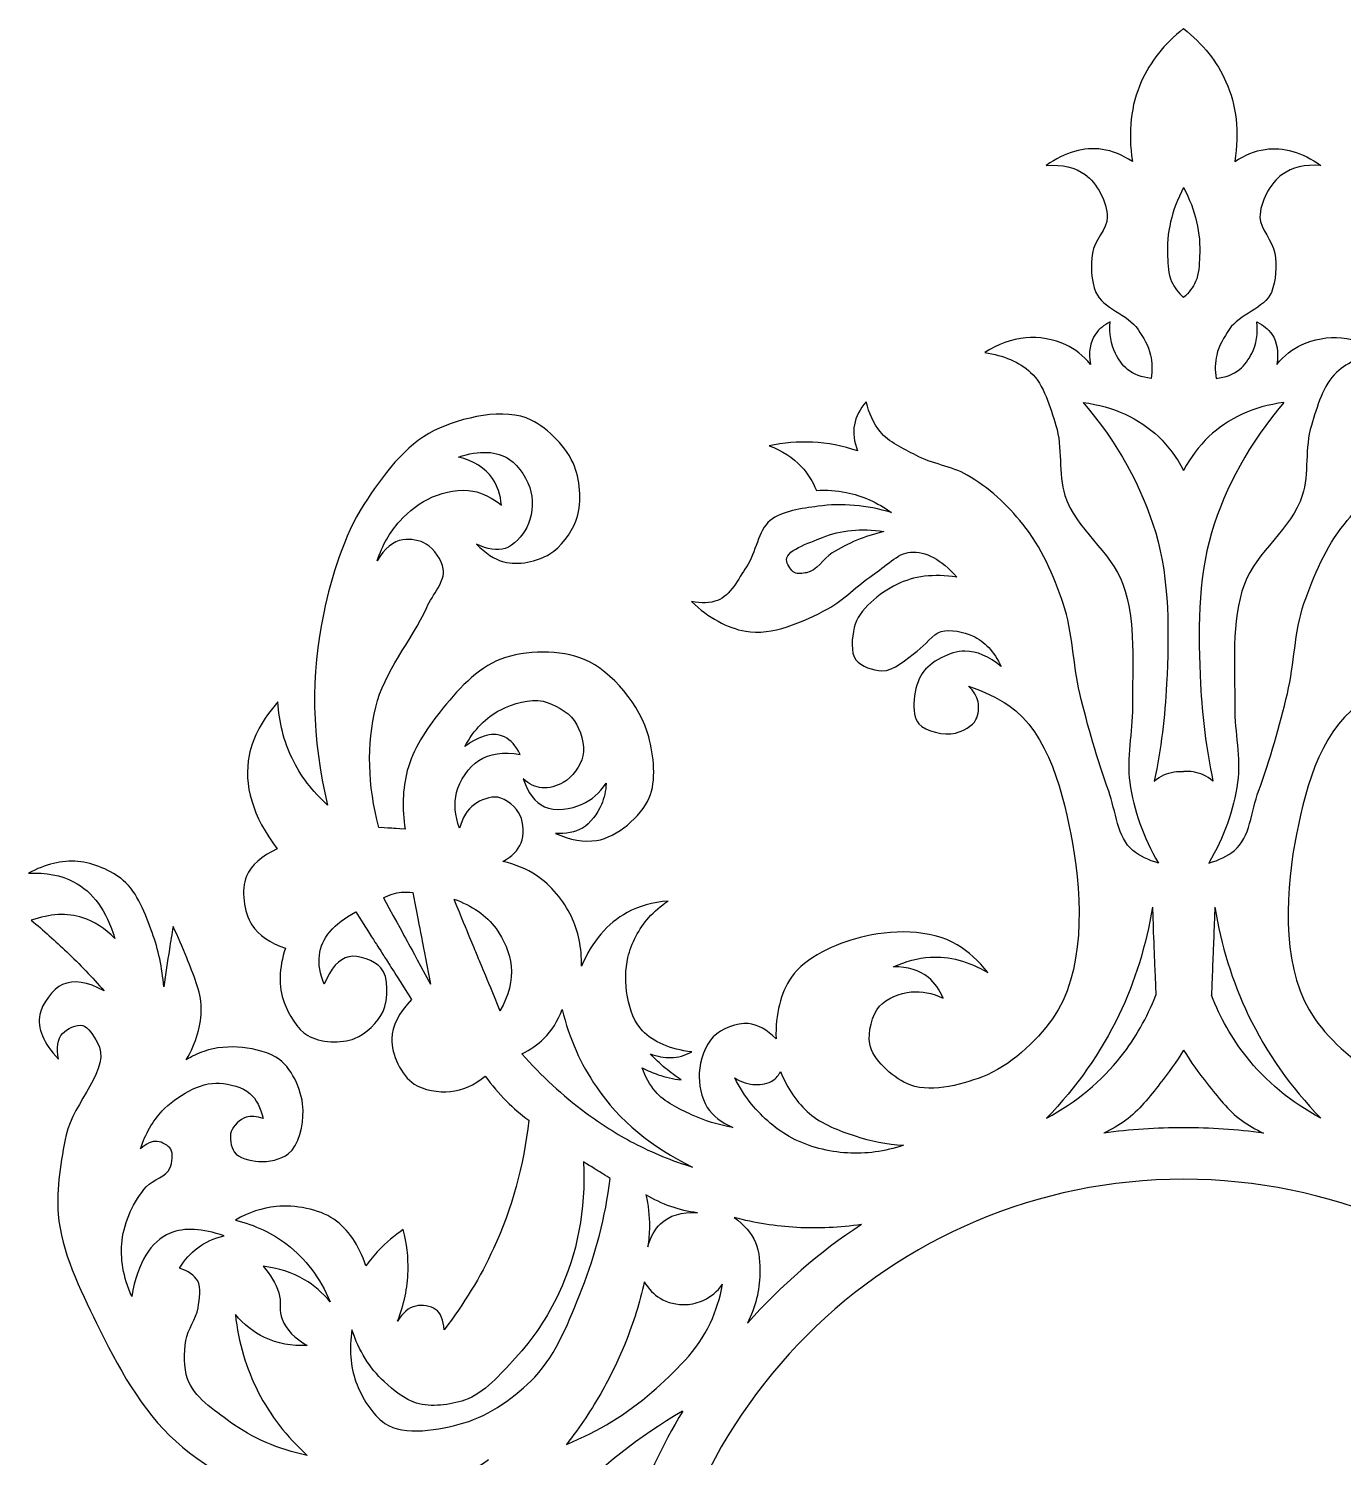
# Model space of a CAD drawing. Header units: millimetres. Extents: x -126 to 240, y -69 to 114.
# Drawn here: x -111.6 to -35.1, y 28.5 to 111.6 of the extents above; entities that cross this region are included whole.
import ezdxf

# ---------------------------------------------------------------- set-up
doc = ezdxf.new("R2010")
doc.units = ezdxf.units.MM
doc.linetypes.add('K5LT32772', pattern=[0])

msp = doc.modelspace()

# ---------------------------------------------------------------- linework, layer by layer
at = {"color": 30, "linetype": 'K5LT32772', "true_color": 0xff8000}
for radius, start, end in [(34, 90, 97.85939), (34, 82.14061, 90), (31, 90, 270), (31, 270, 90), (34, 123.44028, 138.26961), (34, 148.99301, 172.39066)]:
    msp.add_arc((-44.399, 13.723), radius, start, end, dxfattribs=at)
for points, knots in [([(-44.399, 111.644), (-45.532, 110.742), (-46.354, 109.712), (-46.865, 108.553), (-47.469, 107.186), (-47.641, 105.641), (-47.381, 103.917)], [0, 0, 0, 0, 1, 1, 1, 2, 2, 2, 2]), ([(-44.399, 111.644), (-43.267, 110.742), (-42.444, 109.712), (-41.933, 108.553), (-41.329, 107.186), (-41.157, 105.641), (-41.417, 103.917)], [0, 0, 0, 0, 1, 1, 1, 2, 2, 2, 2]), ([(-47.381, 103.917), (-47.959, 104.296), (-48.546, 104.53), (-49.139, 104.618), (-50.198, 104.774), (-51.28, 104.464), (-52.385, 103.69)], [0, 0, 0, 0, 1, 1, 1, 2, 2, 2, 2]), ([(-41.417, 103.917), (-40.839, 104.296), (-40.253, 104.53), (-39.659, 104.618), (-38.601, 104.774), (-37.518, 104.464), (-36.413, 103.69)], [0, 0, 0, 0, 1, 1, 1, 2, 2, 2, 2]), ([(-52.385, 103.69), (-51.456, 103.743), (-50.705, 103.566), (-50.133, 103.16), (-49.44, 102.668), (-48.836, 101.523), (-48.841, 100.675), (-48.845, 99.992), (-49.59, 99.311), (-49.702, 98.588), (-49.816, 97.854), (-49.78, 96.958), (-49.503, 96.303), (-49.111, 95.37), (-47.644, 95.039), (-47.052, 94.15), (-46.751, 93.697), (-46.44, 93.187), (-46.323, 92.659), (-46.228, 92.227), (-46.217, 91.774), (-46.29, 91.301)], [0, 0, 0, 0, 1, 1, 1, 2, 2, 2, 3, 3, 3, 4, 4, 4, 5, 5, 5, 6, 6, 6, 7, 7, 7, 7]), ([(-36.413, 103.69), (-37.342, 103.743), (-38.093, 103.566), (-38.665, 103.16), (-39.358, 102.668), (-39.962, 101.523), (-39.957, 100.675), (-39.953, 99.992), (-39.208, 99.311), (-39.096, 98.588), (-38.982, 97.854), (-39.019, 96.958), (-39.295, 96.303), (-39.687, 95.37), (-41.154, 95.039), (-41.746, 94.15), (-42.047, 93.697), (-42.358, 93.187), (-42.475, 92.659), (-42.571, 92.227), (-42.582, 91.774), (-42.508, 91.301)], [0, 0, 0, 0, 1, 1, 1, 2, 2, 2, 3, 3, 3, 4, 4, 4, 5, 5, 5, 6, 6, 6, 7, 7, 7, 7]), ([(-44.399, 102.398), (-45.096, 101.076), (-45.406, 99.739), (-45.329, 98.39), (-45.302, 97.906), (-45.297, 97.366), (-45.098, 96.932), (-44.94, 96.591), (-44.708, 96.282), (-44.399, 96.005)], [0, 0, 0, 0, 1, 1, 1, 2, 2, 2, 3, 3, 3, 3]), ([(-44.399, 102.398), (-43.702, 101.076), (-43.392, 99.739), (-43.469, 98.39), (-43.496, 97.906), (-43.501, 97.366), (-43.701, 96.932), (-43.858, 96.591), (-44.091, 96.282), (-44.399, 96.005)], [0, 0, 0, 0, 1, 1, 1, 2, 2, 2, 3, 3, 3, 3]), ([(-48.667, 94.587), (-49.042, 94.398), (-49.33, 94.158), (-49.53, 93.868), (-49.846, 93.409), (-49.942, 92.823), (-49.817, 92.111)], [0, 0, 0, 0, 1, 1, 1, 2, 2, 2, 2]), ([(-46.29, 91.301), (-46.837, 91.355), (-47.294, 91.529), (-47.661, 91.823), (-47.951, 92.057), (-48.195, 92.413), (-48.364, 92.75), (-48.633, 93.29), (-48.734, 93.902), (-48.667, 94.587)], [0, 0, 0, 0, 1, 1, 1, 2, 2, 2, 3, 3, 3, 3]), ([(-42.508, 91.301), (-41.961, 91.355), (-41.504, 91.529), (-41.138, 91.823), (-40.847, 92.057), (-40.603, 92.413), (-40.435, 92.75), (-40.165, 93.29), (-40.064, 93.902), (-40.131, 94.587)], [0, 0, 0, 0, 1, 1, 1, 2, 2, 2, 3, 3, 3, 3]), ([(-40.131, 94.587), (-39.756, 94.398), (-39.468, 94.158), (-39.268, 93.868), (-38.952, 93.409), (-38.856, 92.823), (-38.981, 92.111)], [0, 0, 0, 0, 1, 1, 1, 2, 2, 2, 2]), ([(-49.817, 92.111), (-50.242, 92.617), (-50.721, 93), (-51.255, 93.261), (-51.942, 93.597), (-52.827, 93.722), (-53.587, 93.661), (-54.401, 93.595), (-55.194, 93.308), (-55.968, 92.798)], [0, 0, 0, 0, 1, 1, 1, 2, 2, 2, 3, 3, 3, 3]), ([(-38.981, 92.111), (-38.557, 92.617), (-38.077, 93), (-37.543, 93.261), (-36.856, 93.597), (-35.971, 93.722), (-35.211, 93.661), (-34.397, 93.595), (-33.604, 93.308), (-32.83, 92.798)], [0, 0, 0, 0, 1, 1, 1, 2, 2, 2, 3, 3, 3, 3]), ([(-55.968, 92.798), (-54.861, 92.64), (-53.972, 92.257), (-53.3, 91.648), (-52.51, 90.932), (-52.164, 89.638), (-51.83, 88.564), (-51.429, 87.273), (-51.708, 85.764), (-51.303, 84.491), (-50.695, 82.58), (-48.61, 81.202), (-47.932, 79.331), (-47.142, 77.151), (-47.392, 74.564), (-47.375, 72.175), (-47.365, 70.719), (-47.735, 69.221), (-47.534, 67.803), (-47.306, 66.188), (-46.75, 64.625), (-45.865, 63.112)], [0, 0, 0, 0, 1, 1, 1, 2, 2, 2, 3, 3, 3, 4, 4, 4, 5, 5, 5, 6, 6, 6, 7, 7, 7, 7]), ([(-32.83, 92.798), (-33.937, 92.64), (-34.826, 92.257), (-35.498, 91.648), (-36.288, 90.932), (-36.634, 89.638), (-36.968, 88.564), (-37.369, 87.273), (-37.09, 85.764), (-37.495, 84.491), (-38.103, 82.58), (-40.188, 81.202), (-40.866, 79.331), (-41.656, 77.151), (-41.407, 74.564), (-41.423, 72.175), (-41.433, 70.719), (-41.063, 69.221), (-41.264, 67.803), (-41.492, 66.188), (-42.049, 64.625), (-42.933, 63.112)], [0, 0, 0, 0, 1, 1, 1, 2, 2, 2, 3, 3, 3, 4, 4, 4, 5, 5, 5, 6, 6, 6, 7, 7, 7, 7]), ([(-62.859, 89.936), (-63.233, 89.517), (-63.463, 89.072), (-63.549, 88.601), (-63.637, 88.122), (-63.575, 87.616), (-63.365, 87.083)], [0, 0, 0, 0, 1, 1, 1, 2, 2, 2, 2]), ([(-45.865, 63.112), (-46.45, 63.275), (-46.946, 63.52), (-47.354, 63.848), (-48.268, 64.584), (-48.334, 66.133), (-48.757, 67.299), (-49.43, 69.153), (-49.982, 71.062), (-50.436, 72.981), (-50.843, 74.702), (-50.838, 76.545), (-51.403, 78.203), (-51.954, 79.823), (-52.686, 81.504), (-53.749, 82.827), (-54.635, 83.929), (-55.761, 84.978), (-56.993, 85.68), (-57.907, 86.2), (-59.047, 86.329), (-59.983, 86.83), (-60.71, 87.219), (-61.556, 87.585), (-62.054, 88.21), (-62.435, 88.689), (-62.703, 89.264), (-62.859, 89.936)], [0, 0, 0, 0, 1, 1, 1, 2, 2, 2, 3, 3, 3, 4, 4, 4, 5, 5, 5, 6, 6, 6, 7, 7, 7, 8, 8, 8, 9, 9, 9, 9]), ([(-50.237, 89.905), (-48.239, 87.551), (-46.835, 85.02), (-46.024, 82.312), (-45.201, 79.566), (-45.247, 76.446), (-45.388, 73.527), (-45.479, 71.641), (-45.717, 69.76), (-46.103, 67.882)], [0, 0, 0, 0, 1, 1, 1, 2, 2, 2, 3, 3, 3, 3]), ([(-50.237, 89.905), (-48.45, 89.65), (-46.993, 88.985), (-45.867, 87.911), (-45.291, 87.363), (-44.802, 86.708), (-44.399, 85.946)], [0, 0, 0, 0, 1, 1, 1, 2, 2, 2, 2]), ([(-38.561, 89.905), (-40.348, 89.65), (-41.805, 88.985), (-42.932, 87.911), (-43.507, 87.363), (-43.996, 86.708), (-44.399, 85.946)], [0, 0, 0, 0, 1, 1, 1, 2, 2, 2, 2]), ([(-38.561, 89.905), (-40.559, 87.551), (-41.963, 85.02), (-42.774, 82.312), (-43.597, 79.566), (-43.552, 76.446), (-43.41, 73.527), (-43.319, 71.641), (-43.081, 69.76), (-42.695, 67.882)], [0, 0, 0, 0, 1, 1, 1, 2, 2, 2, 3, 3, 3, 3]), ([(-42.933, 63.112), (-42.348, 63.275), (-41.852, 63.52), (-41.444, 63.848), (-40.53, 64.584), (-40.464, 66.133), (-40.041, 67.299), (-39.368, 69.153), (-38.816, 71.062), (-38.362, 72.981), (-37.955, 74.702), (-37.96, 76.545), (-37.396, 78.203), (-36.844, 79.823), (-36.113, 81.504), (-35.049, 82.827), (-34.163, 83.929), (-33.037, 84.978), (-31.805, 85.68), (-30.892, 86.2), (-29.751, 86.329), (-28.815, 86.83), (-28.088, 87.219), (-27.242, 87.585), (-26.744, 88.21), (-26.363, 88.689), (-26.095, 89.264), (-25.939, 89.936)], [0, 0, 0, 0, 1, 1, 1, 2, 2, 2, 3, 3, 3, 4, 4, 4, 5, 5, 5, 6, 6, 6, 7, 7, 7, 8, 8, 8, 9, 9, 9, 9]), ([(-85.528, 81.665), (-85.036, 81.133), (-84.506, 80.788), (-83.937, 80.63), (-83.127, 80.404), (-81.989, 80.646), (-81.272, 81.09), (-80.629, 81.488), (-80.036, 82.279), (-79.758, 82.988), (-79.39, 83.923), (-79.481, 85.256), (-79.834, 86.189), (-80.24, 87.26), (-81.359, 88.382), (-82.346, 88.873), (-83.873, 89.634), (-86.399, 89.037), (-88.001, 88.26), (-89.67, 87.45), (-91.039, 85.594), (-92.084, 83.965), (-93.271, 82.117), (-93.954, 79.813), (-94.423, 77.658), (-95.203, 74.078), (-95.126, 70.352), (-94.193, 66.482)], [0, 0, 0, 0, 1, 1, 1, 2, 2, 2, 3, 3, 3, 4, 4, 4, 5, 5, 5, 6, 6, 6, 7, 7, 7, 8, 8, 8, 9, 9, 9, 9]), ([(-63.365, 87.083), (-64.232, 87.375), (-65.107, 87.544), (-65.988, 87.589), (-66.825, 87.632), (-67.668, 87.563), (-68.518, 87.382)], [0, 0, 0, 0, 1, 1, 1, 2, 2, 2, 2]), ([(-68.518, 87.382), (-67.757, 87.107), (-67.128, 86.7), (-66.632, 86.163), (-66.27, 85.772), (-65.979, 85.312), (-65.757, 84.783)], [0, 0, 0, 0, 1, 1, 1, 2, 2, 2, 2]), ([(-86.59, 86.726), (-85.343, 87.128), (-84.35, 87.083), (-83.611, 86.592), (-83.048, 86.218), (-82.517, 85.388), (-82.365, 84.694), (-82.225, 84.056), (-82.304, 83.201), (-82.614, 82.624), (-82.872, 82.143), (-83.365, 81.571), (-83.86, 81.416), (-84.341, 81.265), (-84.897, 81.348), (-85.528, 81.665)], [0, 0, 0, 0, 1, 1, 1, 2, 2, 2, 3, 3, 3, 4, 4, 4, 5, 5, 5, 5]), ([(-84.083, 83.919), (-84.139, 84.536), (-84.315, 85.057), (-84.612, 85.484), (-85.031, 86.087), (-85.69, 86.502), (-86.59, 86.726)], [0, 0, 0, 0, 1, 1, 1, 2, 2, 2, 2]), ([(-91.306, 80.699), (-91.014, 81.594), (-90.576, 82.361), (-89.995, 82.999), (-89.474, 83.57), (-88.794, 84.111), (-88.085, 84.403), (-87.376, 84.694), (-86.479, 84.896), (-85.739, 84.748), (-85.161, 84.632), (-84.609, 84.356), (-84.083, 83.919)], [0, 0, 0, 0, 1, 1, 1, 2, 2, 2, 3, 3, 3, 4, 4, 4, 4]), ([(-65.757, 84.783), (-65.164, 84.817), (-64.589, 84.779), (-64.032, 84.668), (-63.1, 84.481), (-62.218, 84.09), (-61.387, 83.494)], [0, 0, 0, 0, 1, 1, 1, 2, 2, 2, 2]), ([(-61.387, 83.494), (-62.845, 83.934), (-64.272, 84.056), (-65.665, 83.862), (-66.608, 83.731), (-67.759, 83.597), (-68.449, 83.034), (-69.167, 82.448), (-69.263, 81.168), (-69.829, 80.343), (-70.312, 79.639), (-70.761, 78.654), (-71.509, 78.387), (-71.949, 78.23), (-72.456, 78.207), (-73.027, 78.318)], [0, 0, 0, 0, 1, 1, 1, 2, 2, 2, 3, 3, 3, 4, 4, 4, 5, 5, 5, 5]), ([(-61.847, 82.39), (-63.153, 82.602), (-64.342, 82.487), (-65.412, 82.045), (-66.16, 81.737), (-67.684, 81.274), (-67.483, 80.642), (-67.42, 80.446), (-67.244, 80.108), (-67.037, 80.006), (-66.85, 79.913), (-66.554, 79.961), (-66.333, 79.998), (-65.739, 80.096), (-65.366, 80.817), (-64.837, 81.148), (-63.93, 81.716), (-62.933, 82.13), (-61.847, 82.39)], [0, 0, 0, 0, 1, 1, 1, 2, 2, 2, 3, 3, 3, 4, 4, 4, 5, 5, 5, 6, 6, 6, 6]), ([(-91.223, 65.186), (-91.863, 67.652), (-91.921, 69.986), (-91.398, 72.187), (-90.911, 74.234), (-89.327, 76.008), (-88.43, 77.984), (-88.095, 78.722), (-87.334, 79.515), (-87.464, 80.216), (-87.558, 80.721), (-87.986, 81.392), (-88.453, 81.665), (-88.821, 81.88), (-89.398, 81.99), (-89.811, 81.918), (-90.387, 81.817), (-90.886, 81.411), (-91.306, 80.699)], [0, 0, 0, 0, 1, 1, 1, 2, 2, 2, 3, 3, 3, 4, 4, 4, 5, 5, 5, 6, 6, 6, 6]), ([(-73.027, 78.318), (-72.02, 77.369), (-70.97, 76.794), (-69.875, 76.593), (-68.364, 76.316), (-66.52, 77.131), (-65.09, 77.904), (-64.153, 78.411), (-63.392, 79.259), (-62.491, 79.86), (-61.776, 80.336), (-61.028, 81.139), (-60.282, 81.194), (-59.399, 81.258), (-58.502, 80.775), (-57.591, 79.745)], [0, 0, 0, 0, 1, 1, 1, 2, 2, 2, 3, 3, 3, 4, 4, 4, 5, 5, 5, 5]), ([(-57.591, 79.745), (-58.926, 79.947), (-60.091, 79.804), (-61.085, 79.314), (-62.08, 78.824), (-63.31, 77.859), (-63.558, 76.803), (-63.69, 76.239), (-63.786, 75.345), (-63.462, 74.924), (-63.179, 74.557), (-62.441, 74.306), (-61.948, 74.292), (-61.24, 74.271), (-60.538, 74.997), (-59.896, 75.442), (-59.405, 75.783), (-59.027, 76.423), (-58.497, 76.573), (-57.956, 76.727), (-57.202, 76.563), (-56.676, 76.324), (-55.977, 76.006), (-55.421, 75.411), (-55.008, 74.541)], [0, 0, 0, 0, 1, 1, 1, 2, 2, 2, 3, 3, 3, 4, 4, 4, 5, 5, 5, 6, 6, 6, 7, 7, 7, 8, 8, 8, 8]), ([(-80.946, 64.84), (-80.083, 64.455), (-79.284, 64.317), (-78.55, 64.427), (-77.36, 64.604), (-75.967, 65.822), (-75.488, 66.903), (-75.055, 67.879), (-75.222, 69.377), (-75.514, 70.458), (-75.996, 72.24), (-77.633, 74.275), (-79.269, 74.957), (-80.621, 75.521), (-82.699, 75.506), (-84.114, 74.971), (-85.482, 74.454), (-86.705, 73.116), (-87.656, 71.909), (-88.451, 70.899), (-89.239, 69.715), (-89.559, 68.487), (-89.838, 67.418), (-89.878, 66.282), (-89.679, 65.079)], [0, 0, 0, 0, 1, 1, 1, 2, 2, 2, 3, 3, 3, 4, 4, 4, 5, 5, 5, 6, 6, 6, 7, 7, 7, 8, 8, 8, 8]), ([(-55.008, 74.541), (-55.722, 75.135), (-56.425, 75.436), (-57.117, 75.442), (-57.965, 75.45), (-59.154, 74.818), (-59.609, 74.138), (-60.084, 73.428), (-60.317, 71.76), (-59.8, 71.205), (-59.415, 70.791), (-58.322, 70.496), (-57.673, 70.669), (-57.249, 70.781), (-56.677, 71.07), (-56.478, 71.454), (-56.332, 71.735), (-56.287, 72.171), (-56.358, 72.492), (-56.429, 72.816), (-56.611, 73.116), (-56.906, 73.391)], [0, 0, 0, 0, 1, 1, 1, 2, 2, 2, 3, 3, 3, 4, 4, 4, 5, 5, 5, 6, 6, 6, 7, 7, 7, 7]), ([(-56.906, 73.391), (-56.035, 73.113), (-55.258, 72.743), (-54.575, 72.28), (-52.238, 70.695), (-51.375, 67.053), (-50.864, 64.263), (-50.27, 61.021), (-50.154, 56.659), (-52.024, 54.06), (-52.988, 52.721), (-54.523, 51.281), (-56.098, 50.681), (-57.415, 50.181), (-59.307, 49.709), (-60.504, 50.284), (-61.361, 50.695), (-62.512, 51.685), (-62.658, 52.603), (-62.761, 53.258), (-62.545, 54.282), (-62.094, 54.789), (-61.689, 55.245), (-60.882, 55.552), (-60.239, 55.617), (-59.642, 55.678), (-59.023, 55.557), (-58.384, 55.253)], [0, 0, 0, 0, 1, 1, 1, 2, 2, 2, 3, 3, 3, 4, 4, 4, 5, 5, 5, 6, 6, 6, 7, 7, 7, 8, 8, 8, 9, 9, 9, 9]), ([(-31.892, 73.391), (-32.763, 73.113), (-33.541, 72.743), (-34.224, 72.28), (-36.56, 70.695), (-37.423, 67.053), (-37.934, 64.263), (-38.528, 61.021), (-38.644, 56.659), (-36.774, 54.06), (-35.81, 52.721), (-34.275, 51.281), (-32.7, 50.681), (-31.383, 50.181), (-29.491, 49.709), (-28.294, 50.284), (-27.437, 50.695), (-26.286, 51.685), (-26.141, 52.603), (-26.037, 53.258), (-26.253, 54.282), (-26.704, 54.789), (-27.109, 55.245), (-27.917, 55.552), (-28.559, 55.617), (-29.157, 55.678), (-29.775, 55.557), (-30.414, 55.253)], [0, 0, 0, 0, 1, 1, 1, 2, 2, 2, 3, 3, 3, 4, 4, 4, 5, 5, 5, 6, 6, 6, 7, 7, 7, 8, 8, 8, 9, 9, 9, 9]), ([(-97.088, 72.482), (-97.986, 71.482), (-98.542, 70.447), (-98.756, 69.377), (-99.101, 67.652), (-98.558, 65.837), (-97.126, 63.932)], [0, 0, 0, 0, 1, 1, 1, 2, 2, 2, 2]), ([(-94.193, 66.482), (-95.09, 67.29), (-95.781, 68.197), (-96.263, 69.204), (-96.741, 70.199), (-97.015, 71.292), (-97.088, 72.482)], [0, 0, 0, 0, 1, 1, 1, 2, 2, 2, 2]), ([(-86.218, 69.885), (-85.674, 70.882), (-84.978, 71.596), (-84.128, 72.028), (-83.415, 72.391), (-82.427, 72.684), (-81.665, 72.521), (-81.019, 72.383), (-80.24, 71.934), (-79.854, 71.403), (-79.469, 70.873), (-79.207, 69.965), (-79.348, 69.339), (-79.476, 68.773), (-79.967, 68.093), (-80.493, 67.795), (-80.842, 67.597), (-81.333, 67.445), (-81.731, 67.489), (-82.109, 67.531), (-82.472, 67.704), (-82.823, 68.008)], [0, 0, 0, 0, 1, 1, 1, 2, 2, 2, 3, 3, 3, 4, 4, 4, 5, 5, 5, 6, 6, 6, 7, 7, 7, 7]), ([(-82.988, 69.432), (-83.243, 69.931), (-83.547, 70.269), (-83.901, 70.444), (-84.521, 70.752), (-85.293, 70.565), (-86.218, 69.885)], [0, 0, 0, 0, 1, 1, 1, 2, 2, 2, 2]), ([(-86.519, 65.135), (-86.794, 65.885), (-86.853, 66.578), (-86.694, 67.212), (-86.521, 67.904), (-85.985, 68.706), (-85.4, 69.081), (-84.773, 69.483), (-83.969, 69.6), (-82.988, 69.432)], [0, 0, 0, 0, 1, 1, 1, 2, 2, 2, 3, 3, 3, 3]), ([(-46.103, 67.882), (-45.744, 68.211), (-45.361, 68.341), (-44.95, 68.41), (-44.771, 68.44), (-44.588, 68.448), (-44.399, 68.439)], [0, 0, 0, 0, 1, 1, 1, 2, 2, 2, 2]), ([(-42.695, 67.882), (-43.054, 68.211), (-43.437, 68.341), (-43.848, 68.41), (-44.027, 68.44), (-44.21, 68.448), (-44.399, 68.439)], [0, 0, 0, 0, 1, 1, 1, 2, 2, 2, 2]), ([(-82.823, 68.008), (-82.534, 67.183), (-82.117, 66.641), (-81.572, 66.384), (-80.99, 66.109), (-80.019, 66.248), (-79.388, 66.53), (-78.852, 66.77), (-78.387, 67.178), (-77.99, 67.755)], [0, 0, 0, 0, 1, 1, 1, 2, 2, 2, 3, 3, 3, 3]), ([(-77.99, 67.755), (-78.011, 67.307), (-78.105, 66.895), (-78.27, 66.517), (-78.499, 65.993), (-78.898, 65.422), (-79.375, 65.146), (-79.809, 64.894), (-80.332, 64.792), (-80.946, 64.84)], [0, 0, 0, 0, 1, 1, 1, 2, 2, 2, 3, 3, 3, 3]), ([(-84.011, 63.202), (-83.471, 63.493), (-83.114, 63.855), (-82.94, 64.288), (-82.76, 64.738), (-82.782, 65.436), (-82.988, 65.87), (-83.208, 66.334), (-83.806, 66.867), (-84.298, 66.94), (-84.711, 67.002), (-85.298, 66.786), (-85.656, 66.525), (-86.069, 66.224), (-86.356, 65.761), (-86.519, 65.135)], [0, 0, 0, 0, 1, 1, 1, 2, 2, 2, 3, 3, 3, 4, 4, 4, 5, 5, 5, 5]), ([(-103.732, 55.921), (-103.814, 57.023), (-104.037, 58.073), (-104.403, 59.069), (-104.797, 60.142), (-105.243, 61.403), (-106.081, 62.104), (-106.774, 62.684), (-107.825, 63.131), (-108.732, 63.206), (-109.661, 63.283), (-110.615, 63.054), (-111.592, 62.519)], [0, 0, 0, 0, 1, 1, 1, 2, 2, 2, 3, 3, 3, 4, 4, 4, 4]), ([(-97.126, 63.932), (-98.032, 63.521), (-98.626, 62.991), (-98.909, 62.341), (-99.245, 61.57), (-99.07, 60.245), (-98.602, 59.523), (-98.209, 58.916), (-97.557, 58.462), (-96.647, 58.162)], [0, 0, 0, 0, 1, 1, 1, 2, 2, 2, 3, 3, 3, 3]), ([(-79.426, 57.115), (-79.408, 58.184), (-79.605, 59.148), (-80.017, 60.007), (-80.452, 60.918), (-81.199, 61.828), (-82.046, 62.387), (-82.622, 62.767), (-83.277, 63.039), (-84.011, 63.202)], [0, 0, 0, 0, 1, 1, 1, 2, 2, 2, 3, 3, 3, 3]), ([(-111.592, 62.519), (-110.58, 62.573), (-109.707, 62.408), (-108.972, 62.024), (-107.85, 61.438), (-107.052, 60.341), (-106.576, 58.733)], [0, 0, 0, 0, 1, 1, 1, 2, 2, 2, 2]), ([(-90.945, 61.085), (-90.61, 61.274), (-90.264, 61.385), (-89.907, 61.418), (-89.689, 61.438), (-89.467, 61.43), (-89.241, 61.392)], [0, 0, 0, 0, 1, 1, 1, 2, 2, 2, 2]), ([(-86.858, 61.019), (-85.786, 60.646), (-84.966, 60.074), (-84.395, 59.301), (-83.948, 58.696), (-83.583, 57.861), (-83.517, 57.118), (-83.441, 56.273), (-83.659, 55.408), (-84.169, 54.522)], [0, 0, 0, 0, 1, 1, 1, 2, 2, 2, 3, 3, 3, 3]), ([(-74.393, 60.902), (-75.284, 60.83), (-76.078, 60.607), (-76.774, 60.231), (-77.925, 59.609), (-78.809, 58.57), (-79.426, 57.115)], [0, 0, 0, 0, 1, 1, 1, 2, 2, 2, 2]), ([(-73.003, 52.131), (-74.278, 52.285), (-75.237, 52.695), (-75.879, 53.361), (-76.772, 54.288), (-77.04, 56.291), (-76.726, 57.627), (-76.537, 58.43), (-76.081, 59.302), (-75.512, 59.943), (-75.191, 60.304), (-74.818, 60.624), (-74.393, 60.902)], [0, 0, 0, 0, 1, 1, 1, 2, 2, 2, 3, 3, 3, 4, 4, 4, 4]), ([(-106.576, 58.733), (-107.149, 59.318), (-107.772, 59.717), (-108.445, 59.931), (-109.351, 60.22), (-110.347, 60.172), (-111.432, 59.787)], [0, 0, 0, 0, 1, 1, 1, 2, 2, 2, 2]), ([(-94.393, 56.066), (-94.642, 56.668), (-94.735, 57.227), (-94.673, 57.744), (-94.552, 58.746), (-93.846, 59.589), (-92.556, 60.273)], [0, 0, 0, 0, 1, 1, 1, 2, 2, 2, 2]), ([(-46.217, 60.553), (-46.578, 58.317), (-47.227, 56.224), (-48.165, 54.272), (-49.21, 52.095), (-50.615, 50.094), (-52.378, 48.269)], [0, 0, 0, 0, 1, 1, 1, 2, 2, 2, 2]), ([(-42.581, 60.553), (-42.221, 58.317), (-41.571, 56.224), (-40.634, 54.272), (-39.588, 52.095), (-38.183, 50.094), (-36.42, 48.269)], [0, 0, 0, 0, 1, 1, 1, 2, 2, 2, 2]), ([(-111.432, 59.787), (-110.722, 59.199), (-110.035, 58.587), (-109.372, 57.95), (-108.617, 57.226), (-107.893, 56.47), (-107.199, 55.682)], [0, 0, 0, 0, 1, 1, 1, 2, 2, 2, 2]), ([(-103.189, 59.42), (-103.259, 58.983), (-103.328, 58.547), (-103.397, 58.11), (-103.511, 57.381), (-103.623, 56.651), (-103.732, 55.921)], [0, 0, 0, 0, 1, 1, 1, 2, 2, 2, 2]), ([(-102.425, 51.665), (-101.832, 52.674), (-101.538, 53.683), (-101.544, 54.691), (-101.549, 55.66), (-102.034, 56.657), (-102.39, 57.599), (-102.624, 58.217), (-102.891, 58.825), (-103.189, 59.42)], [0, 0, 0, 0, 1, 1, 1, 2, 2, 2, 3, 3, 3, 3]), ([(-55.791, 56.742), (-56.321, 57.422), (-56.912, 57.96), (-57.564, 58.356), (-59.107, 59.293), (-61.472, 59.245), (-63.22, 58.787), (-64.642, 58.414), (-66.415, 57.643), (-67.213, 56.471), (-67.852, 55.533), (-68.15, 54.341), (-68.108, 52.892)], [0, 0, 0, 0, 1, 1, 1, 2, 2, 2, 3, 3, 3, 4, 4, 4, 4]), ([(-96.647, 58.162), (-97.038, 56.996), (-97.063, 55.942), (-96.723, 55.001), (-96.469, 54.3), (-95.96, 53.451), (-95.352, 53.084), (-94.646, 52.659), (-93.396, 52.595), (-92.623, 52.911), (-91.978, 53.175), (-91.245, 53.848), (-90.972, 54.482), (-90.666, 55.191), (-90.622, 56.5), (-91.092, 57.025), (-91.455, 57.431), (-92.421, 57.786), (-92.955, 57.664), (-93.538, 57.531), (-94.018, 56.998), (-94.393, 56.066)], [0, 0, 0, 0, 1, 1, 1, 2, 2, 2, 3, 3, 3, 4, 4, 4, 5, 5, 5, 6, 6, 6, 7, 7, 7, 7]), ([(-61.271, 57.078), (-60.562, 57.409), (-59.854, 57.596), (-59.146, 57.637), (-58.027, 57.702), (-56.909, 57.403), (-55.791, 56.742)], [0, 0, 0, 0, 1, 1, 1, 2, 2, 2, 2]), ([(-58.384, 55.253), (-58.594, 55.759), (-58.88, 56.159), (-59.242, 56.455), (-59.761, 56.879), (-60.438, 57.087), (-61.271, 57.078)], [0, 0, 0, 0, 1, 1, 1, 2, 2, 2, 2]), ([(-107.199, 55.682), (-108.167, 56.21), (-108.971, 56.332), (-109.611, 56.049), (-110.185, 55.795), (-110.811, 54.929), (-110.937, 54.308), (-111.1, 53.507), (-110.738, 52.639), (-109.851, 51.704)], [0, 0, 0, 0, 1, 1, 1, 2, 2, 2, 3, 3, 3, 3]), ([(-89.308, 55.174), (-90.051, 54.414), (-90.437, 53.653), (-90.466, 52.889), (-90.499, 52.016), (-89.898, 50.749), (-89.162, 50.263), (-88.622, 49.906), (-87.734, 49.753), (-87.054, 49.822), (-86.352, 49.893), (-85.675, 50.193), (-85.022, 50.723)], [0, 0, 0, 0, 1, 1, 1, 2, 2, 2, 3, 3, 3, 4, 4, 4, 4]), ([(-52.378, 48.269), (-50.626, 49.219), (-49.177, 50.422), (-48.029, 51.879), (-47.202, 52.929), (-46.531, 54.111), (-46.018, 55.425)], [0, 0, 0, 0, 1, 1, 1, 2, 2, 2, 2]), ([(-36.42, 48.269), (-38.172, 49.219), (-39.621, 50.422), (-40.769, 51.879), (-41.597, 52.929), (-42.267, 54.111), (-42.78, 55.425)], [0, 0, 0, 0, 1, 1, 1, 2, 2, 2, 2]), ([(-82.894, 52.027), (-82.398, 52.256), (-81.97, 52.55), (-81.609, 52.909), (-81.148, 53.366), (-80.797, 53.928), (-80.555, 54.596)], [0, 0, 0, 0, 1, 1, 1, 2, 2, 2, 2]), ([(-80.555, 54.596), (-80.131, 52.912), (-79.467, 51.41), (-78.561, 50.091), (-77.222, 48.14), (-75.356, 46.587), (-72.963, 45.432)], [0, 0, 0, 0, 1, 1, 1, 2, 2, 2, 2]), ([(-109.851, 51.704), (-109.986, 52.376), (-109.906, 52.876), (-109.611, 53.206), (-109.371, 53.474), (-108.791, 53.741), (-108.461, 53.669), (-108.115, 53.593), (-107.806, 53.035), (-107.598, 52.694), (-106.69, 51.207), (-109.029, 49.154), (-109.403, 47.311), (-109.71, 45.804), (-109.985, 44.2), (-109.867, 42.694), (-109.695, 40.508), (-108.604, 38.346), (-107.631, 36.344), (-106.438, 33.887), (-105.018, 31.256), (-103.027, 29.487), (-100.988, 27.675), (-98.168, 26.081), (-95.474, 25.677), (-93.655, 25.404), (-91.581, 25.559), (-89.776, 26.041), (-88.043, 26.504), (-86.398, 27.299), (-84.84, 28.427)], [0, 0, 0, 0, 1, 1, 1, 2, 2, 2, 3, 3, 3, 4, 4, 4, 5, 5, 5, 6, 6, 6, 7, 7, 7, 8, 8, 8, 9, 9, 9, 10, 10, 10, 10]), ([(-68.108, 52.892), (-68.632, 53.422), (-69.172, 53.717), (-69.728, 53.777), (-70.382, 53.846), (-71.284, 53.471), (-71.757, 53.01), (-72.247, 52.532), (-72.529, 51.631), (-72.572, 50.917), (-72.611, 50.26), (-72.465, 49.447), (-72.109, 48.904), (-71.783, 48.408), (-71.287, 48.019), (-70.623, 47.738)], [0, 0, 0, 0, 1, 1, 1, 2, 2, 2, 3, 3, 3, 4, 4, 4, 5, 5, 5, 5]), ([(-97.952, 48.247), (-98.324, 48.39), (-98.654, 48.416), (-98.943, 48.327), (-99.291, 48.219), (-99.691, 47.832), (-99.805, 47.496), (-99.919, 47.161), (-99.825, 46.599), (-99.63, 46.314), (-99.38, 45.949), (-98.691, 45.796), (-98.208, 45.755), (-97.645, 45.706), (-96.904, 45.887), (-96.483, 46.202), (-95.851, 46.673), (-95.609, 47.9), (-95.62, 48.726), (-95.633, 49.735), (-96.197, 51.079), (-96.994, 51.681), (-97.548, 52.101), (-98.415, 52.305), (-99.15, 52.384), (-99.885, 52.464), (-100.7, 52.405), (-101.403, 52.161), (-101.756, 52.038), (-102.097, 51.873), (-102.425, 51.665)], [0, 0, 0, 0, 1, 1, 1, 2, 2, 2, 3, 3, 3, 4, 4, 4, 5, 5, 5, 6, 6, 6, 7, 7, 7, 8, 8, 8, 9, 9, 9, 10, 10, 10, 10]), ([(-82.894, 52.027), (-81.766, 50.737), (-80.526, 49.594), (-79.175, 48.595), (-78.295, 47.946), (-77.364, 47.338), (-76.395, 46.832), (-75.304, 46.262), (-74.16, 45.795), (-72.963, 45.432)], [0, 0, 0, 0, 1, 1, 1, 2, 2, 2, 3, 3, 3, 3]), ([(-75.416, 52.019), (-75.018, 51.857), (-74.624, 51.783), (-74.234, 51.796), (-73.82, 51.809), (-73.41, 51.921), (-73.003, 52.131)], [0, 0, 0, 0, 1, 1, 1, 2, 2, 2, 2]), ([(-73.627, 50.502), (-73.951, 50.712), (-74.26, 50.941), (-74.553, 51.189), (-74.858, 51.445), (-75.145, 51.722), (-75.416, 52.019)], [0, 0, 0, 0, 1, 1, 1, 2, 2, 2, 2]), ([(-44.399, 52.24), (-44.818, 51.556), (-45.276, 50.904), (-45.774, 50.284), (-46.38, 49.528), (-46.988, 48.722), (-47.767, 48.156), (-48.164, 47.868), (-48.591, 47.617), (-49.048, 47.403)], [0, 0, 0, 0, 1, 1, 1, 2, 2, 2, 3, 3, 3, 3]), ([(-44.399, 52.24), (-43.98, 51.556), (-43.522, 50.904), (-43.025, 50.284), (-42.418, 49.528), (-41.81, 48.722), (-41.031, 48.156), (-40.634, 47.868), (-40.207, 47.617), (-39.75, 47.403)], [0, 0, 0, 0, 1, 1, 1, 2, 2, 2, 3, 3, 3, 3]), ([(-85.022, 50.723), (-84.652, 50.199), (-84.243, 49.713), (-83.795, 49.266), (-83.392, 48.864), (-82.957, 48.494), (-82.491, 48.154)], [0, 0, 0, 0, 1, 1, 1, 2, 2, 2, 2]), ([(-70.623, 47.738), (-71.47, 47.879), (-72.269, 48.124), (-73.019, 48.473), (-73.771, 48.822), (-74.607, 49.207), (-75.128, 49.831), (-75.455, 50.221), (-75.711, 50.679), (-75.895, 51.204)], [0, 0, 0, 0, 1, 1, 1, 2, 2, 2, 3, 3, 3, 3]), ([(-75.895, 51.204), (-75.594, 51.046), (-75.285, 50.913), (-74.968, 50.805), (-74.536, 50.658), (-74.089, 50.556), (-73.627, 50.502)], [0, 0, 0, 0, 1, 1, 1, 2, 2, 2, 2]), ([(-70.511, 50.613), (-70.111, 50.361), (-69.706, 50.233), (-69.297, 50.23), (-68.965, 50.227), (-68.561, 50.281), (-68.291, 50.47), (-68.113, 50.593), (-67.964, 50.764), (-67.843, 50.981)], [0, 0, 0, 0, 1, 1, 1, 2, 2, 2, 3, 3, 3, 3]), ([(-67.843, 50.981), (-67.446, 49.985), (-66.886, 49.175), (-66.166, 48.553), (-65.444, 47.928), (-64.441, 47.552), (-63.514, 47.243), (-62.612, 46.941), (-61.669, 46.76), (-60.686, 46.699)], [0, 0, 0, 0, 1, 1, 1, 2, 2, 2, 3, 3, 3, 3]), ([(-105.077, 46.489), (-104.796, 47.373), (-104.375, 48.108), (-103.815, 48.694), (-102.998, 49.549), (-101.628, 50.391), (-100.476, 50.308), (-99.9, 50.266), (-99.147, 50.099), (-98.719, 49.716), (-98.337, 49.375), (-98.081, 48.885), (-97.952, 48.247)], [0, 0, 0, 0, 1, 1, 1, 2, 2, 2, 3, 3, 3, 4, 4, 4, 4]), ([(-60.686, 46.699), (-61.792, 46.333), (-62.883, 46.184), (-63.961, 46.252), (-65.046, 46.32), (-66.217, 46.607), (-67.172, 47.115), (-68.059, 47.586), (-68.895, 48.306), (-69.537, 49.096), (-69.912, 49.557), (-70.237, 50.063), (-70.511, 50.613)], [0, 0, 0, 0, 1, 1, 1, 2, 2, 2, 3, 3, 3, 4, 4, 4, 4]), ([(-82.491, 48.154), (-82.793, 45.501), (-83.478, 43.014), (-84.546, 40.691), (-85.308, 39.034), (-86.265, 37.46), (-87.417, 35.971)], [0, 0, 0, 0, 1, 1, 1, 2, 2, 2, 2]), ([(-105.589, 37.911), (-106.089, 39.037), (-106.276, 40.123), (-106.148, 41.17), (-106.015, 42.251), (-105.491, 43.466), (-104.742, 44.285), (-104.358, 44.705), (-103.56, 44.873), (-103.368, 45.371), (-103.247, 45.685), (-103.151, 46.208), (-103.32, 46.473), (-103.458, 46.691), (-103.836, 46.896), (-104.103, 46.921), (-104.419, 46.95), (-104.744, 46.807), (-105.077, 46.489)], [0, 0, 0, 0, 1, 1, 1, 2, 2, 2, 3, 3, 3, 4, 4, 4, 5, 5, 5, 6, 6, 6, 6]), ([(-79.307, 45.73), (-79.18, 42.935), (-79.661, 40.388), (-80.748, 38.09), (-81.384, 36.746), (-82.258, 35.412), (-83.279, 34.313), (-84.137, 33.388), (-85.08, 32.267), (-86.231, 31.878), (-87.074, 31.594), (-88.182, 31.445), (-89.03, 31.706), (-89.711, 31.915), (-90.372, 32.45), (-90.908, 32.952), (-91.751, 33.74), (-92.374, 34.742), (-92.777, 35.957)], [0, 0, 0, 0, 1, 1, 1, 2, 2, 2, 3, 3, 3, 4, 4, 4, 5, 5, 5, 6, 6, 6, 6]), ([(-92.777, 35.957), (-92.952, 34.863), (-92.876, 33.858), (-92.547, 32.943), (-92.226, 32.053), (-91.591, 31.017), (-90.867, 30.528), (-89.735, 29.763), (-87.681, 30.143), (-86.266, 30.551), (-84.758, 30.986), (-83.246, 32.077), (-82.148, 33.219), (-80.852, 34.569), (-80.123, 36.546), (-79.411, 38.327), (-78.594, 40.37), (-78.042, 42.518), (-77.755, 44.768)], [0, 0, 0, 0, 1, 1, 1, 2, 2, 2, 3, 3, 3, 4, 4, 4, 5, 5, 5, 6, 6, 6, 6]), ([(-91.971, 39.684), (-92.372, 40.916), (-92.993, 41.821), (-93.835, 42.398), (-94.714, 43.001), (-96.092, 43.24), (-97.194, 43.135), (-97.993, 43.058), (-98.783, 42.798), (-99.563, 42.352)], [0, 0, 0, 0, 1, 1, 1, 2, 2, 2, 3, 3, 3, 3]), ([(-72.683, 42.774), (-73.215, 42.842), (-73.73, 42.963), (-74.228, 43.136), (-74.732, 43.312), (-75.217, 43.542), (-75.685, 43.826)], [0, 0, 0, 0, 1, 1, 1, 2, 2, 2, 2]), ([(-75.685, 43.826), (-75.54, 43.208), (-75.47, 42.588), (-75.474, 41.967), (-75.477, 41.577), (-75.509, 41.188), (-75.57, 40.797)], [0, 0, 0, 0, 1, 1, 1, 2, 2, 2, 2]), ([(-75.57, 40.797), (-75.413, 41.367), (-75.164, 41.815), (-74.822, 42.139), (-74.314, 42.622), (-73.601, 42.834), (-72.683, 42.774)], [0, 0, 0, 0, 1, 1, 1, 2, 2, 2, 2]), ([(-63.135, 42.094), (-64.399, 41.906), (-65.655, 41.847), (-66.905, 41.917), (-68.123, 41.985), (-69.335, 42.177), (-70.539, 42.492)], [0, 0, 0, 0, 1, 1, 1, 2, 2, 2, 2]), ([(-70.539, 42.492), (-69.96, 42.085), (-69.548, 41.603), (-69.301, 41.047), (-69.063, 40.509), (-69.046, 39.827), (-69.052, 39.225), (-69.061, 38.255), (-69.302, 37.298), (-69.773, 36.354)], [0, 0, 0, 0, 1, 1, 1, 2, 2, 2, 3, 3, 3, 3]), ([(-100.221, 41.425), (-101.475, 41.877), (-102.519, 41.931), (-103.352, 41.585), (-104.495, 41.111), (-105.24, 39.886), (-105.589, 37.911)], [0, 0, 0, 0, 1, 1, 1, 2, 2, 2, 2]), ([(-99.563, 42.352), (-98.409, 42.06), (-97.404, 41.585), (-96.549, 40.926), (-95.479, 40.101), (-94.643, 38.99), (-94.042, 37.59)], [0, 0, 0, 0, 1, 1, 1, 2, 2, 2, 2]), ([(-89.791, 41.796), (-90.313, 41.447), (-90.787, 41.05), (-91.212, 40.604), (-91.486, 40.317), (-91.739, 40.011), (-91.971, 39.684)], [0, 0, 0, 0, 1, 1, 1, 2, 2, 2, 2]), ([(-90.122, 36.468), (-89.745, 37.435), (-89.542, 38.411), (-89.515, 39.394), (-89.492, 40.189), (-89.584, 40.99), (-89.791, 41.796)], [0, 0, 0, 0, 1, 1, 1, 2, 2, 2, 2]), ([(-102.809, 39.547), (-102.522, 40.032), (-102.17, 40.429), (-101.754, 40.738), (-101.315, 41.065), (-100.804, 41.294), (-100.221, 41.425)], [0, 0, 0, 0, 1, 1, 1, 2, 2, 2, 2]), ([(-95.376, 28.665), (-97.074, 29.013), (-98.568, 29.659), (-99.858, 30.603), (-100.793, 31.286), (-101.991, 32.073), (-102.343, 33.12), (-102.564, 33.778), (-102.561, 34.624), (-102.442, 35.34), (-102.334, 35.995), (-101.833, 36.587), (-101.735, 37.246), (-101.659, 37.756), (-101.514, 38.419), (-101.754, 38.818), (-101.95, 39.144), (-102.302, 39.386), (-102.809, 39.547)], [0, 0, 0, 0, 1, 1, 1, 2, 2, 2, 3, 3, 3, 4, 4, 4, 5, 5, 5, 6, 6, 6, 6]), ([(-94.042, 37.59), (-94.485, 38.119), (-94.983, 38.548), (-95.537, 38.879), (-96.25, 39.303), (-97.055, 39.564), (-97.953, 39.661)], [0, 0, 0, 0, 1, 1, 1, 2, 2, 2, 2]), ([(-97.953, 39.661), (-97.519, 39.19), (-97.213, 38.676), (-97.032, 38.119), (-96.877, 37.638), (-97.036, 37.032), (-96.848, 36.578), (-96.592, 35.96), (-96.102, 35.454), (-95.376, 35.06)], [0, 0, 0, 0, 1, 1, 1, 2, 2, 2, 3, 3, 3, 3]), ([(-75.771, 38.756), (-76.041, 37.555), (-76.402, 36.389), (-76.853, 35.259), (-77.233, 34.306), (-77.686, 33.372), (-78.187, 32.476), (-78.806, 31.369), (-79.512, 30.31), (-80.303, 29.301)], [0, 0, 0, 0, 1, 1, 1, 2, 2, 2, 3, 3, 3, 3]), ([(-80.303, 29.301), (-78.436, 30.067), (-76.779, 31.079), (-75.334, 32.338), (-74.026, 33.477), (-72.648, 34.791), (-71.93, 36.364), (-71.608, 37.068), (-71.37, 37.819), (-71.215, 38.615)], [0, 0, 0, 0, 1, 1, 1, 2, 2, 2, 3, 3, 3, 3]), ([(-75.771, 38.756), (-75.524, 38.339), (-75.219, 38.021), (-74.858, 37.801), (-74.431, 37.541), (-73.845, 37.407), (-73.34, 37.433), (-72.999, 37.451), (-72.628, 37.544), (-72.318, 37.689), (-71.893, 37.887), (-71.526, 38.195), (-71.215, 38.615)], [0, 0, 0, 0, 1, 1, 1, 2, 2, 2, 3, 3, 3, 4, 4, 4, 4]), ([(-87.417, 35.971), (-87.448, 36.536), (-87.613, 36.932), (-87.913, 37.158), (-88.188, 37.364), (-88.726, 37.433), (-89.073, 37.351), (-89.477, 37.256), (-89.827, 36.961), (-90.122, 36.468)], [0, 0, 0, 0, 1, 1, 1, 2, 2, 2, 3, 3, 3, 3]), ([(-95.376, 35.06), (-96.293, 35.016), (-97.122, 35.169), (-97.861, 35.52), (-98.493, 35.82), (-99.061, 36.265), (-99.563, 36.854)], [0, 0, 0, 0, 1, 1, 1, 2, 2, 2, 2]), ([(-99.563, 36.854), (-99.377, 35.219), (-98.932, 33.716), (-98.229, 32.345), (-97.532, 30.988), (-96.581, 29.761), (-95.376, 28.665)], [0, 0, 0, 0, 1, 1, 1, 2, 2, 2, 2]), ([(-73.541, 31.237), (-76.089, 29.749), (-78.337, 27.984), (-80.285, 25.942), (-82.669, 23.442), (-84.775, 20.395), (-86.088, 17.196), (-86.889, 15.248), (-87.321, 13.11), (-87.798, 11.035), (-88.193, 9.314), (-88.524, 7.578), (-88.791, 5.827)], [0, 0, 0, 0, 1, 1, 1, 2, 2, 2, 3, 3, 3, 4, 4, 4, 4])]:
    msp.add_open_spline(points, degree=3, knots=knots, dxfattribs=at)
for points in [[(-89.679, 65.079), (-90.709, 65.15), (-90.194, 65.115), (-91.223, 65.186)], [(-90.945, 61.085), (-89.117, 57.739), (-90.031, 59.412), (-88.203, 56.066)], [(-89.241, 61.392), (-88.549, 57.842), (-88.895, 59.617), (-88.203, 56.066)], [(-86.858, 61.019), (-85.065, 56.688), (-85.962, 58.853), (-84.169, 54.522)], [(-92.556, 60.273), (-90.391, 56.874), (-91.473, 58.574), (-89.308, 55.174)], [(-46.217, 60.553), (-46.084, 57.134), (-46.15, 58.843), (-46.018, 55.425)], [(-42.581, 60.553), (-42.714, 57.134), (-42.648, 58.843), (-42.78, 55.425)], [(-77.755, 44.768), (-78.79, 45.409), (-78.272, 45.088), (-79.307, 45.73)]]:
    msp.add_open_spline(points, degree=3, dxfattribs=at)

doc.saveas('drawing.dxf')
